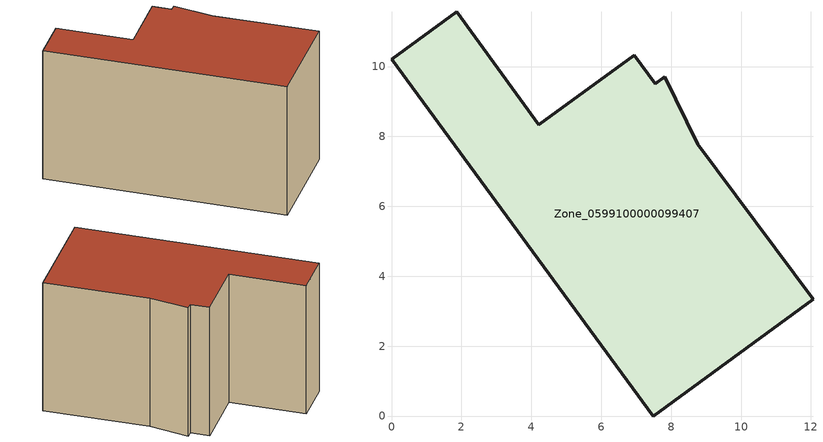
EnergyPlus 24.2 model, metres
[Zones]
Zone_0599100000099407
 floor ground (C_G): 1.87,11.56 4.22,8.34 6.95,10.33 7.55,9.51 7.82,9.71 8.76,7.77 12.06,3.35 7.49,0 0,10.21 z0
 wall outside (C_F): 4.22,8.34 1.87,11.56 0,10.21 7.49,0 12.06,3.35 8.76,7.77 7.82,9.71 7.55,9.51 6.95,10.33 4.22,8.34 z0:7.4
 roof outside (C_R): 7.49,0 12.06,3.35 8.76,7.77 7.82,9.71 7.55,9.51 6.95,10.33 4.22,8.34 1.87,11.56 0,10.21 z7.4
[BUILDING]
Pand.0599100000099407: North Axis=0; Terrain=City; Loads Convergence Tolerance Value=0.04; Temperature Convergence Tolerance Value=0.4; Solar Distribution=FullExterior; Maximum Number of Warmup Days=25; Minimum Number of Warmup Days=1
[Site:Location]
Rotterdam.The.Hague.AP_ZH_NLD Design_Conditions: Latitude=51.96; Longitude=4.45; Time Zone=1; Elevation=-4.5
[SITE:GROUNDTEMPERATURE:BUILDINGSURFACE]
18, 18, 18, 18, 18, 18, 18, 18, 18, 18, 18, 18
[MATERIAL] Thermal Absorptance=0.9; Solar Absorptance=0.7; Visible Absorptance=0.7
Name | Roughness | Thickness | Conductivity | Density | Specific Heat
G.TC.1975-1991 | MediumSmooth | 0.15 | 0.288461 | 540 | 1210
F.TC.1975-1991 | Rough | 0.3 | 0.230769 | 1920 | 840
R.TC.1975-1991 | MediumRough | 0.2 | 0.153846 | 1500 | 1000
[CONSTRUCTION]
C_G: G.TC.1975-1991
C_F: F.TC.1975-1991
C_R: R.TC.1975-1991
[ZONE]
Zone_0599100000099407: Type=1; Multiplier=1; Ceiling Height=Autocalculate; Volume=Autocalculate; Floor Area=autocalculate; Part of Total Floor Area=Yes
[ZONEINFILTRATION:DESIGNFLOWRATE]
Infil_Zone_0599100000099407: Zone or ZoneList or Space or SpaceList=Zone_0599100000099407; Schedule=AlwaysOn; Design Flow Rate Calculation Method=Flow/Area; Flow Rate per Floor Area=0.003; Constant Term Coefficient=1; Temperature Term Coefficient=0; Velocity Term Coefficient=0; Velocity Squared Term Coefficient=0
[HVACTEMPLATE:ZONE:IDEALLOADSAIRSYSTEM]
Zone_0599100000099407: Maximum Heating Supply Air Temperature=50; Minimum Cooling Supply Air Temperature=13; Maximum Heating Supply Air Humidity Ratio=0.0156; Minimum Cooling Supply Air Humidity Ratio=0.0077; Heating Limit=NoLimit; Cooling Limit=NoLimit; Dehumidification Control Type=ConstantSensibleHeatRatio; Cooling Sensible Heat Ratio=0.7; Dehumidification Setpoint=60; Humidification Control Type=None; Humidification Setpoint=30; Outdoor Air Method=None; Outdoor Air Flow Rate per Person=0.00944; Outdoor Air Flow Rate per Zone Floor Area=0; Outdoor Air Flow Rate per Zone=0; Demand Controlled Ventilation Type=None; Outdoor Air Economizer Type=NoEconomizer; Heat Recovery Type=None; Sensible Heat Recovery Effectiveness=0.7; Latent Heat Recovery Effectiveness=0.65
[ZONECONTROL:THERMOSTAT]
ThermostatControl_Zone_0599100000099407: Zone or ZoneList=Zone_0599100000099407; Control Type Schedule=DualSetpointControlType; Control 1=Thermostat_Zone_0599100000099407; Temperature Difference Between Cutout And Setpoint=0
[THERMOSTATSETPOINT:DUALSETPOINT]
Thermostat_Zone_0599100000099407: Heating Setpoint Temperature Schedule=HeatingSetpoint_Zone_0599100000099407; Cooling Setpoint Temperature Schedule=CoolingSetpoint_Zone_0599100000099407
[SCHEDULE:COMPACT]
HeatingSetpoint_Zone_0599100000099407: Through: 12/31, For: AllDays, Until: 24:00, 21
CoolingSetpoint_Zone_0599100000099407: Through: 12/31, For: AllDays, Until: 24:00, 24
DualSetpointControlType: Through: 12/31, For: AllDays, Until: 24:00, 4
AlwaysOn: Through: 12/31, For: AllDays, Until: 24:00, 1
